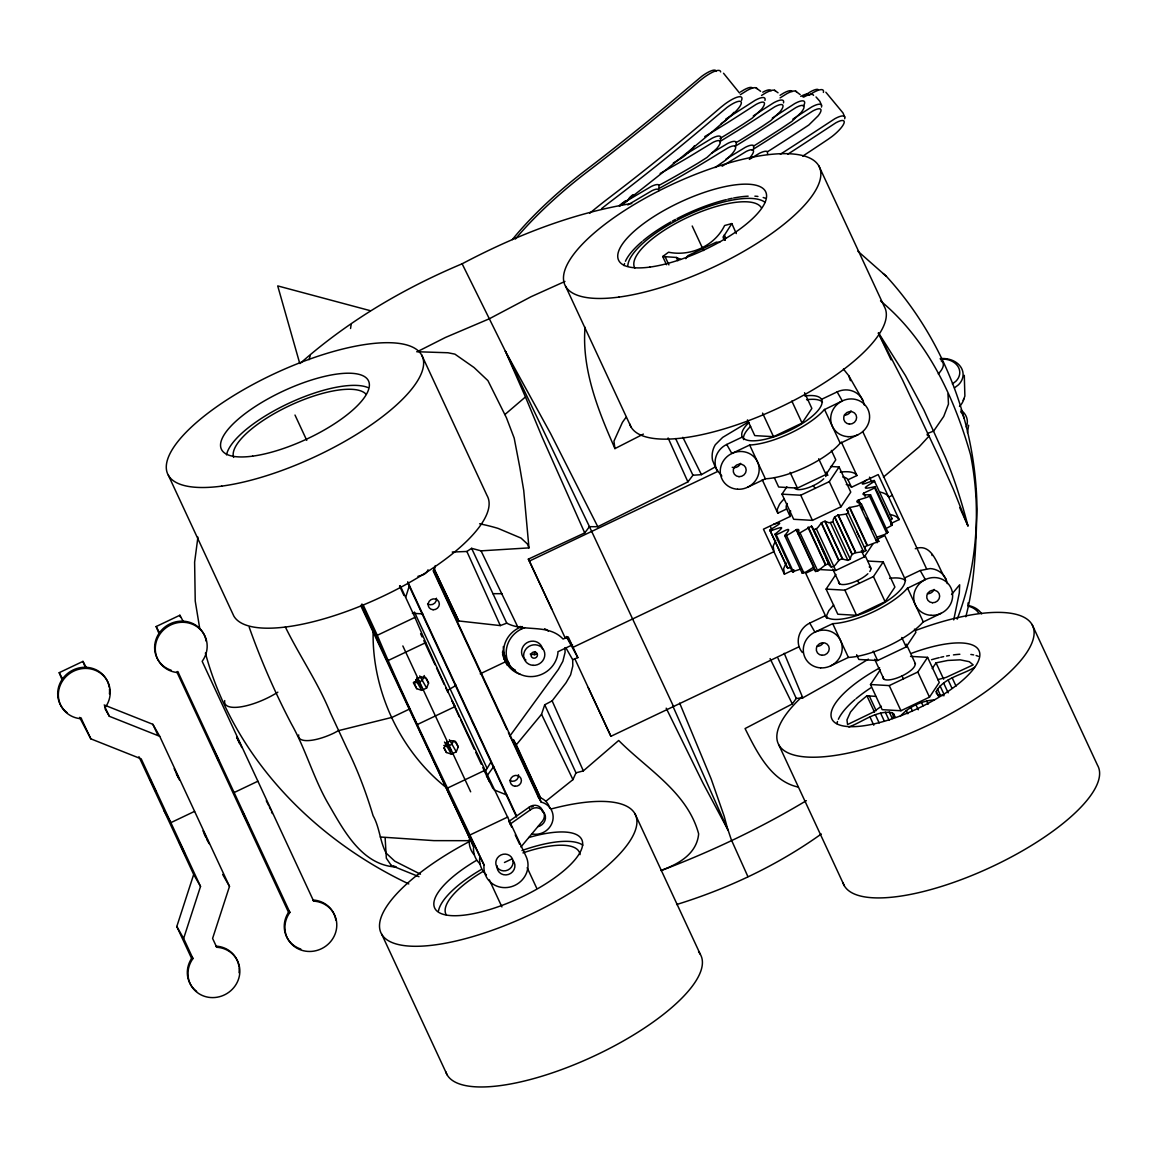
<?xml version="1.0" encoding="UTF-8"?>
<svg xmlns="http://www.w3.org/2000/svg" width="1157" height="1157" viewBox="0 0 1157 1157"><rect width="100%" height="100%" fill="white"/><g stroke="black" fill="none" stroke-linecap="round" stroke-linejoin="round"><path stroke-width="1.5" d="M666.201 708.171L702.935 783L727.825 829.699L724.21 816.307L711.208 779.066L679.665 703.123M815.381 569.562L815.555 571.486L817.782 570.994L825.404 564.891L829.019 563.748L825.982 557.211M373.176 630.391C371.484 689.702 399.642 750.719 446.24 787.555M968.64 425.226L967.469 432.631M967.975 605.892L968.062 602.898M796.522 529.472L813.964 567.002L806.039 571.963L802.148 573.091L784.706 535.561C789.305 536.212 802.163 522.545 798.113 533.956L811.231 526.276L813.892 529.573C819.431 529.024 819.604 521.547 825.172 521.301L842.817 559.149L847.922 560.393L850.337 559.236C850.945 550.428 860.056 553.538 865.87 550.674L848.414 513.144L848.37 511.163L846.664 509.659L849.426 507.576L857.554 505.898L861.372 503.845C848.645 500.374 866.463 498.768 869.442 496.02L870.512 494.719L887.954 532.249L884.715 534.505L876.485 537.311M865.87 550.674L864.959 547.55M585.052 327.286C581.696 367.68 597.07 407.929 613.138 444.418L614.917 448.612L643.364 434.092M197.919 537.123L194.622 562.143L195.229 601.018L199.857 629.292M350.557 328.501L351.121 324.727M720.536 139.635L720.941 137.582A20.725 5.38 -39 0 0 712.191 138.175L697.642 147.011A367.521 95.293 -39 0 1 687.229 153.303M753.742 148.732L753.438 145.464A20.725 5.38 -39 0 0 745.412 147.272L725.945 159.174M767.698 154.431L767.308 151.567A20.725 5.38 -39 0 0 759.267 153.389L749.346 159.391M953.73 619.921L959.298 593.006L959.659 584.791L951.546 594.524M965.791 616.797C975.134 581.725 975.843 545.048 977.043 508.979L976.971 507.417C975.698 422.999 943.505 338.77 886.421 276.378L883.239 273.558M658.955 188.548L658.984 185.019A20.725 5.38 -39 0 0 651.348 186.422L636.972 194.897A367.521 95.293 -39 0 1 621.584 203.863M309.107 359.682L310.264 355.459M887.231 527.925L892.018 525.292L874.576 487.762L874.909 486.678C859.622 490.105 864.988 487.328 874.591 481.269L874.157 480.502C870.527 481.11 854.806 488.471 866.622 479.967M892.018 525.292L892.351 524.208L874.909 486.678M957.201 619.154C977.115 566.988 981.483 509.456 970.549 454.759C954.192 397.314 927.437 339.623 880.52 300.921M405.731 597.113L409.419 585.587M191.946 959.167L176.804 926.497L193.682 874.475L138.927 756.692M238.906 966.196A26.293 24.818 -29.7 0 0 216.07 946.137L216.706 947.265A26.293 24.818 -29.7 0 1 238.819 978.229A26.293 24.818 -29.7 0 1 202.446 995.541A26.293 24.818 -29.7 0 1 192.973 958.56L183.63 938.472L200.523 886.45L141.197 758.862L90.825 738.846L79.587 717.383M104.173 704.975L152.869 724.325L159.709 736.3L229.491 886.407L212.599 938.428L216.706 947.265M540.652 798.156L516.311 744.804L541.548 714.303L544.716 704.787L552.135 700.867L566.004 682.818L570.603 674.849L572.816 665.955L572.672 659.678L565.787 647.616M963.26 400.423L964.88 396.084L964.287 375.331M424.257 675.529L422.319 680.461L417.431 682.789L414.105 681.69M426.629 688.01L428.567 683.078L426.412 678.436L421.423 676.802L416.534 679.13L414.596 684.062L416.751 688.704L421.741 690.339L426.629 688.01L419.745 675.919M453.269 740.972L451.982 744.255L447.094 746.583L443.767 745.484M456.292 751.804L458.23 746.872L456.075 742.23L451.085 740.596L446.197 742.924L444.259 747.856L446.414 752.498L451.404 754.133L456.292 751.804L449.408 739.713M485.13 771.705L491.002 761.957M545.786 801.324L572.946 779.63L575.984 772.833L544.716 704.787M775.711 540.464L773.194 546.046L773.932 551.687L573.062 647.298L566.988 636.654M786.182 562.982L783.665 568.55L784.403 574.205L793.832 569.721M784.706 535.561C795.351 523.181 781.713 533.189 776.13 534.621L774.959 534.245C787.628 524.107 780.122 527.737 770.287 530.904L769.853 530.137C773.05 527.505 787.729 520.332 773.686 524.208M802.148 573.091L802.625 572.064M725.063 240.222L723.544 238.906L723.342 236.881L731.831 223.576L736.286 233.584M892.958 718.02L893.71 713.999L892.177 712.683C876.514 710.036 862.76 721.925 848.848 727.001M944.112 695.675L938.052 694.836L936.461 693.462L936.273 691.452C943.91 677.64 962.248 675.066 974.57 667.3M842.614 558.831C837.061 559.077 836.873 566.554 831.333 567.104L829.15 565.238L817.84 539.321M685.797 258.676L687.75 255.755L716.313 242.16L719.726 242.348M747.451 419.89L754.769 435.611L773.527 436.681L802.076 423.086L811.867 408.421L804.563 392.715M830.552 466.488L839.085 466.965L850.771 492.115L840.98 506.78L812.431 520.361L793.673 519.291L781.973 494.155L786.876 486.822M774.279 477.595L778.661 487.025L797.433 488.095L825.982 474.5L835.773 459.835L831.391 450.406M781.973 494.155L800.745 495.225L829.294 481.63L839.085 466.965M867.88 561.044L883.225 561.912L894.911 587.062L885.119 601.712L856.57 615.307L837.813 614.237L826.112 589.101L835.904 574.436M818.664 569.49L835.716 570.459L864.279 556.879L873.087 543.674M826.112 589.101L844.885 590.171L873.434 576.576L883.225 561.912M910.53 656.381L927.596 657.35L939.282 682.485L929.49 697.15L900.941 710.745L882.169 709.675L870.483 684.525L880.275 669.874M856.643 654.746L858.827 659.461L877.599 660.531L906.148 646.937L915.939 632.286L914.478 629.133M870.483 684.525L889.241 685.595L917.805 672.015L927.596 657.35M932.209 668.587L936.042 662.845L947.728 660.459L960.165 659.837L969.262 661.688L973.182 664.885L946.093 677.409L937.705 679.68M825.172 521.301L829.034 522.805L832.895 521.72C833.503 512.898 842.614 516.008 848.414 513.144M798.07 787.035C770.793 781.105 756.519 751.298 745.065 728.563L792.314 703.933L796.247 698.452L802.799 697.859L832.592 681.14L868.372 659.143M509.948 735.939L558.383 669.44L562.866 661.283L565.079 652.374L564.963 647.674M486.533 776.448L493.75 766.541M687.909 481.89L692.942 475.252L701.431 474.645L715.228 466.936L717.774 471.405L529.429 561.044L528.344 559.135L584.733 532.914L589.463 526.681L597.779 526.71L687.909 481.89L668.095 437.953M520.939 846.953L542.734 820.79A8.764 8.273 -29.7 0 0 530.325 809.9L528.894 807.384L508.718 821.571M821.499 399.353L837.147 391.905L842.296 400.929L824.261 409.679A52.022 17.138 -24.9 0 1 749.664 445.026L731.86 453.486L726.712 444.462L742.36 437.013M858.002 434.714L839.953 443.449A52.022 17.138 -24.9 0 1 765.37 478.796L747.567 487.271M833.662 604.981L828.86 610.592L826.648 615.495L826.98 618.098M809.755 623.102L825.404 615.654A43.836 14.448 -24.9 0 0 872.147 609.406A43.836 14.448 -24.9 0 0 904.543 577.979L920.191 570.531L925.34 579.57L907.305 588.32A52.022 17.138 -24.9 0 1 832.707 623.652L814.904 632.127L809.755 623.102C800.543 627.383 795.438 639.026 799.805 648.455A19.727 18.613 -29.7 0 0 802.437 652.534M941.046 613.34L922.997 622.09A52.022 17.138 -24.9 0 1 848.414 657.422L830.61 665.897M900.175 716.385C908.737 706.753 921.652 700.809 934.451 699.869M874.576 487.762C869.326 491.349 853.794 495.572 870.512 494.719M632.966 194.636L629.307 197.833M774.959 534.245L792.415 571.775L793.528 570.589M447.701 690.353L456.263 685.219M504.915 414.524L525.452 396.952L505.421 351.309L550.515 433.412L597.779 526.71M575.984 772.833L583.345 770.88L618.691 740.48C647.385 769.419 687.432 792.155 698.654 833.893C696.789 854.112 678.161 864.25 661.066 870.411M666.504 264.722L662.701 256.521L668.544 252.212C690.454 256.738 714.766 245.906 724.615 225.514L731.831 223.576M875.733 696.384L866.911 695.791L858.205 703.066L850.525 712.032L846.967 719.9L847.56 724.542L873.289 712.105L881.359 706.233M300.025 363.544C347.823 321.212 403.359 288.483 462.12 263.796C515.342 235.681 572.108 213.221 631.722 203.487M720.912 137.755L720.073 138.435A478.463 124.059 -39 0 0 743.025 124.276L752.238 118.13L761.508 109.279A17.5 4.541 -39 0 0 756.114 104.405L741.825 113.588A370.732 96.132 -39 0 1 720.478 127.082L709.964 133.474A370.992 96.19 -39 0 1 704.729 136.584M864.438 546.784L878.828 541.375L861.372 503.845M883.427 477.103L919.034 446.978L929.085 436.03L926.945 434.772M625.59 200.711L619.111 205.686M619.675 206.148L623.637 203.126A672.231 174.302 -39 0 0 712.914 131.189L734.811 112.345A17.5 4.541 -39 0 0 740.755 101.527A17.5 4.541 -39 0 0 727.001 107.442L714.361 118.014A636.856 165.133 -39 0 1 611.084 201.217A134.328 34.826 -39 0 0 601.553 208.65M952.356 383.936L955.884 381.246A17.5 13.754 -2.6 0 0 957.649 365.988A17.5 13.754 -2.6 0 0 940.453 359.176M954.511 387.826L958.488 384.789A20.725 16.299 -2.6 0 0 960.585 366.711A20.725 16.299 -2.6 0 0 940.207 358.641M890.398 520.028L892.033 518.799L874.157 480.502M821.268 834.009C777.591 865.262 727.84 888.692 676.614 904.528M721.201 123.669L724.644 121.196A17.5 4.541 -39 0 0 733.928 112.345M510.15 824.088L530.325 809.9M802.654 96.754L810.536 91.721A17.5 4.541 -39 0 1 817.999 89.436M452.242 552.048L466.878 551.47L471.608 548.331L481.052 550.848L528.966 547.883L523.731 490.467L519.797 467.283L514.185 438.084L506.419 417.72L487.936 380.639L474.008 367.492L454.889 354.129L447.947 352.755L416.694 351.728M740.335 94.715L747.176 90.42A20.725 5.38 -39 0 1 757.011 88.727M780.078 97.897L786.746 93.731A20.725 5.38 -39 0 1 796.58 92.039M772.312 118.101L794.729 103.595A20.725 5.38 -39 0 1 803.334 106.27M767.38 151.697L767.872 151.524A851.248 220.712 -39 0 0 804.173 128.094L808.801 125.014L818.042 115.946A17.5 4.541 -39 0 0 812.648 111.072L801.772 118.057A833.43 216.099 -39 0 1 757.763 146.418L751.992 150.034M753.597 146.1L759.31 142.513A824.666 213.828 -39 0 0 781.018 128.687L791.793 121.442L801.078 112.591A17.5 4.541 -39 0 0 795.669 107.717L760.771 130.249A636.162 164.945 -39 0 1 737.443 144.871L734.782 146.491M809.293 95.004L813.487 92.43A20.725 5.38 -39 0 1 823.379 92.444M715.026 167.548L725.902 159.97L731.991 153.982A17.5 4.541 -39 0 0 728.317 147.706L719.061 153.303A487.227 126.33 -39 0 1 661.775 186.971L658.854 188.577M722.098 166.232L746.149 151.495A17.5 4.541 -39 0 1 749.823 157.771M740.48 91.982L744.211 89.725A17.5 4.541 -39 0 1 752.513 88.294M761.508 95.453L765.717 92.893A20.725 5.38 -39 0 1 775.552 91.215M780.049 95.293L783.766 93.023A17.5 4.541 -39 0 1 792.068 91.605M748.507 421.915L722.677 437.389L715.315 444.736A21.39 20.768 -87.5 0 0 712.51 460.226L715.228 466.936M806.342 800.658C760.294 828.296 711.309 851.523 661.124 870.585M673.316 163.021L682.746 157.236A17.5 4.541 -39 0 0 694.518 145.695M417.836 351.424L445.459 337.454L489.165 318.855L531.063 296.713L564.963 281.44M62.319 680.359L59.209 672.68L82.957 661.385L86.616 668.168M159.261 634.224L156.152 626.544L179.885 615.249L183.558 622.032M414.944 617.39C449.205 698.394 489.136 776.853 526.146 856.614A22.359 21.101 -29.7 0 1 509.34 887.188A22.359 21.101 -29.7 0 1 484.045 864.959C448.28 788.496 410.185 713.074 377.283 635.309L414.944 617.39L400.221 585.717M387.928 660.633L425.588 642.699M762.246 479.765L777.779 513.202L786.688 508.964A33.972 11.194 -24.9 0 1 787.208 503.469M842.773 477.017A33.972 11.194 -24.9 0 1 848.009 479.765L856.918 475.541L841.37 442.104M790.694 510.975A33.972 11.194 -24.9 0 0 790.173 516.47L763.461 529.183L784.403 574.205M846.273 484.523A33.972 11.194 -24.9 0 1 851.494 487.271L878.206 474.572L899.134 519.594L891.28 523.34M480.227 673.808L505.783 661.645L504.163 658.81L507.128 665.174M194.593 811.361L170.86 822.656L164.019 810.681M234.162 792.531L257.895 781.221M409.766 708.937L392.151 717.34L338.451 730.66L333.737 733.176A32.512 10.717 -24.9 0 1 298.694 734.912M433.803 568.492L458.736 620.962L500.301 625.59L506.766 623.16C524.381 632.474 548.302 623.247 563.069 639.04L568.261 636.972L577.849 657.624L572.672 659.678M534.216 655.064L537.195 653.647A3.283 3.109 -29.7 0 0 531.613 653.329A3.283 3.109 -29.7 0 0 533.869 658.203A3.283 3.109 -29.7 0 0 537.195 653.647M572.541 644.782L557.905 651.753L557.934 652.881A26.293 24.818 -29.7 0 1 532.726 676.541A26.293 24.818 -29.7 0 1 506.506 656.496A26.293 24.818 -29.7 0 1 524.859 627.615M892.365 495.326L888.677 497.076A63.563 20.942 -24.9 0 0 879.479 492.014M417.576 724.427L455.236 706.508L451.794 700.462L459.228 716.79M814.6 568.998L805.691 573.236L826.416 617.809M875.921 539.813L884.83 535.575L905.541 580.149M447.238 788.221L484.899 770.302M588.219 687.576L610.91 736.3L799.256 646.662M470.089 834.935L507.749 817.016M504.452 862.486L512.363 858.725A8.764 8.273 -29.7 0 0 497.467 857.872A8.764 8.273 -29.7 0 0 503.512 870.874A8.764 8.273 -29.7 0 0 512.363 858.725M727.825 829.28L731.325 839.765L747.899 876.601M800.933 568.998L792.415 571.775M927.422 433.528L933.67 431.055L943.722 416.462L948.465 404.111L947.988 394.002M920.191 570.531L930.141 568.564A19.727 18.613 -29.7 0 1 947.265 583.605M915.303 548.722C933.554 542.011 938.052 569.099 945.847 578.948M417.923 576.345L421.307 575.391A8.764 8.273 -29.7 0 0 428.047 569.808M769.853 530.137L787.295 567.668L789.783 567.913M890.659 524.367L892.351 524.208M471.608 548.331L492.954 593.671L502.167 593.7M471.073 840.691L433.889 840.633L380.291 837.003M412.369 613.297L422.782 613.89M662.701 256.521L676.339 257.447L680.779 259.428M394.971 866.969C360.695 864.337 342.978 828.889 327.633 802.669C313.301 777.504 305.665 749.23 291.506 724.094C275.106 692.869 260.99 660.473 249.203 627.239M508.415 732.685L538.439 797.274L539.567 797.491A17.051 16.097 -29.7 0 1 549.821 808.309M538.439 797.274L541.288 802.249L542.402 802.452A17.051 16.097 -29.7 0 1 552.251 822.425A17.051 16.097 -29.7 0 1 531.613 833.85M886.754 532.018L887.954 532.249M736.112 142.542L739.193 140.821A626.617 162.472 -39 0 0 762.159 126.431L770.764 120.603L780.049 111.752A17.5 4.541 -39 0 0 774.64 106.878L765.182 112.923A487.227 126.33 -39 0 1 719.567 141.733M369.965 310.597L277.709 285.909L299.692 363.24M393.626 866.101L396.056 866.781M105.056 708.807L109.337 716.284L159.709 736.3M494.053 789.869L506.766 795.004M390.733 865.262L418.964 876.688M408.797 883.948C313.258 838.594 233.439 756.996 205.396 653.054M420.483 874.2L394.783 861.184L386.178 853.172C379.858 841.457 379.713 827.457 373.075 815.685C366.162 792.632 357.701 770.085 346.97 748.478L330.367 712.784C318.117 682.731 299.562 655.99 285.345 626.978M877.208 540.131L878.828 541.375M795.524 91.085L800.181 94.614M774.496 90.26L778.039 92.777M755.955 87.787L760.612 91.302M825.867 92.242L843.005 112.952L844.726 116.973M721.852 476.062L716.762 469.829A19.727 18.613 -29.7 0 1 726.712 444.462M548.317 631.115L547.463 630.363A26.293 24.818 -29.7 0 0 544.6 628.743M857.872 251.199L886.421 276.378M843.439 369.054L848.761 375.707L862.804 400.322M816.032 96.957L819.807 101.252L821.542 105.258M462.12 263.796L505.913 352.292M723.515 73.238L739.497 92.979M878.611 332.985L905.454 375.591L923.778 409.766L945.356 457.275C954.756 479.504 961.857 502.659 967.961 525.914L959.688 507.518M156.152 626.544L159.811 633.327M59.209 672.68L62.883 679.463M891.599 518.032L892.033 518.799M813.4 485.593L815.02 488.428M857.539 580.539L859.159 583.374M901.91 675.977L903.53 678.797M589.434 526.609L673.533 706.493M577.849 657.624L566.25 636.466M520.231 626.385L521.677 628.902M505.537 657.682L508.4 662.715M497.9 710.065L498.985 711.96M516.311 744.804L513.346 739.627L540.652 798.344M472.461 722.17L473.546 724.065M425.125 677.033L428.567 683.078M454.773 740.827L458.23 746.872M415.71 679.766L421.741 690.339M413.309 682.659L416.751 688.704M444.505 742.042L451.404 754.133M443.825 747.972L446.414 752.498M360.753 605.617L473.632 846.707A22.359 21.101 -29.7 0 0 480.329 864.163M448.164 791.938L484.045 864.959M266.269 800.76L268.583 805.229M271.476 811.954L272.358 813.516M177.773 671.479L289.901 912.425A26.293 24.818 -29.7 0 0 299.388 949.405A26.293 24.818 -29.7 0 0 335.761 932.094A26.293 24.818 -29.7 0 0 313.648 901.129L312.997 900.001A26.293 24.818 -29.7 0 1 335.834 920.061M289.901 912.425L289.264 911.297A26.293 24.818 -29.7 0 0 300.806 949.058M179.407 779.847L176.356 773.903M202.967 830.885L203.849 832.447M209.055 843.641L206.741 839.172M222.665 874.432L229.491 886.407M104.578 706.32L109.337 716.284M193.682 874.475L200.523 886.45M80.845 717.615L90.825 738.846M176.804 926.497L183.63 938.472M192.973 958.56L192.322 957.432A26.293 24.818 -29.7 0 0 196.603 991.375M878.394 333.028L902.648 380.176L938.746 456.798L953.223 488.948L967.961 525.914M701.431 474.645L682.861 437.317M481.052 550.848L517.902 627.195M792.314 703.933L770.085 658.608M541.548 714.303L572.946 779.63M505.421 351.309L589.463 526.681M239.644 742.895L236.607 736.951L239.658 743.777M174.186 768.638L178.496 777.663M204.572 833.908L206.004 836.829M486.62 775.624L492.911 788.51M878.38 333.173L891.078 359.841M675.616 438.561L692.942 475.252M433.832 568.159L458.736 620.962M492.954 593.671L506.766 623.16M551.744 609.117L528.344 559.135M414.408 612.039L486.793 767.742M818.809 165.74L884.237 306.475A140.257 46.222 -24.9 0 1 775.87 409.216A140.257 46.222 -24.9 0 1 629.668 423.824M1032.102 624.52L1097.516 765.254A140.257 46.222 -24.9 0 1 989.148 867.996A140.257 46.222 -24.9 0 1 842.947 882.603M862.746 431.604L926.54 568.81M869.486 477.161L871.756 482.05M869.442 496.02L886.884 533.551M952.225 677.93L956.029 686.13M863.599 493.128L865.118 496.382M824.493 409.404L840.199 443.189M907.536 588.045L923.243 621.815M948.162 680.07L951.965 688.256M936.042 662.845L943.664 679.217M858.653 499.882L860.172 503.15M861.69 506.419L863.209 509.673M866.998 517.83L872.306 529.255M943.62 683.02L948.19 692.855M858.277 500.084L859.796 503.338M848.009 479.765L851.494 487.271M859.68 505.219L877.122 542.749M940.091 685.942L943.91 694.128M937.459 688.921L940.511 695.473M724.282 234.885L725.815 238.154M936.273 691.452L938.558 696.369M849.817 507.431L867.273 544.961M849.426 507.576L866.882 545.106M723.342 236.881L724.861 240.164M846.736 509.485L848.255 512.739M856.527 530.875L859.55 537.398M846.259 514.475L863.701 552.005M826.329 472.099L827.848 475.382M865.176 555.693L871.279 568.796M906.321 644.189L915.476 663.858M791.851 401.089L802.076 423.086M818.679 458.779L825.982 474.5M829.294 481.63L840.98 506.78M861.358 550.587L864.279 556.879M873.434 576.576L885.119 601.712M901.766 637.507L906.148 646.937M917.805 672.015L929.49 697.15M926.598 700.94L928.116 704.223M838.275 514.822L855.732 552.352M837.914 514.908L855.37 552.439M921.551 702.53L923.069 705.813M834.718 516.644L852.159 554.16M834.53 516.846L851.971 554.377M832.895 521.72L850.337 559.236M915.997 704.844L918.282 709.762M830.48 522.863L847.922 560.393M692.204 226.005L703.615 250.548M824.869 521.33L842.325 558.845M910.877 707.534L912.396 710.817M821.484 522.733L838.926 560.248M821.195 522.95L838.637 560.48M906.321 710.499L907.855 713.768M762.564 413.107L773.527 436.681M790.115 472.374L797.433 488.095M800.745 495.225L812.431 520.361M816.321 528.72L835.716 570.459M844.885 590.171L856.57 615.307M873.217 651.102L877.599 660.531M889.241 685.595L900.941 710.745M832.765 569.114L839.62 583.866M874.678 659.259L883.818 678.928M813.892 529.573L831.333 567.104M811.766 526.261L816.321 536.053M811.563 526.218L824.464 553.957M808.324 527.144L825.765 564.674M807.962 527.361L825.404 564.891M893.71 713.999L895.229 717.268M892.177 712.683L893.696 715.952M889.27 712.003L892.307 718.555M676.339 257.447L677.857 260.715M885.336 712.177L889.14 720.363M800.326 533.478L817.782 570.994M786.688 508.964L790.173 516.47M796.132 529.646L815.555 571.486M880.593 713.117L884.396 721.303M665.101 256.68L668.92 264.881M869.312 695.95L876.167 710.702M866.911 695.791L874.518 712.177M875.357 714.766L879.161 722.951M749.664 445.026L765.37 478.796M832.707 623.652L848.414 657.422M786.485 535.503L803.927 573.033M869.992 717.007L873.795 725.208M776.13 534.621L793.572 572.151M770.287 526.363L771.806 529.617M770.287 530.904L787.743 568.434M565.599 286.256L631.028 426.991M778.878 745.036L844.306 885.77M529.429 561.044L565.368 638.346M574.783 658.666L610.91 736.3M421.611 354.794L487.025 495.529A140.257 46.222 -24.9 0 1 383.386 596.043A140.257 46.222 -24.9 0 1 233.815 616.045L168.387 475.31M634.889 813.573L700.303 954.294M466.878 551.47L500.301 625.59M502.543 651.246L510.02 667.329M502.442 652.548L508.342 665.579M541.288 802.249L433.687 570.791L434.237 569.794A17.051 16.097 -29.7 0 0 435.278 565.599M433.094 570.661L506.911 729.445M407.712 581.783L516.369 815.483M407.929 583.359L516.572 817.044M399.541 585.977L403.938 595.436M508.675 820.718L511.596 827.024M515.255 834.891L519.652 844.335M420.598 633.689L422.117 636.943M423.809 640.602L435.003 664.682M436.522 667.951L444.158 684.365M445.662 687.605L447.918 692.465M460.732 720.03L474.298 749.201M475.802 752.44L481.283 764.213M482.787 767.481L489.368 781.626M527.173 867.692L536.79 888.388M402.853 645.953L470.668 791.807M294.992 415.045L306.75 440.34M417.084 677.669L421.654 687.489M446.761 741.492L451.331 751.312M416.925 678.494L419.21 683.411M446.631 742.404L448.916 747.321M363.327 605.285L377.283 635.309M361.924 603.997L378.382 641.817M489.339 879.855L501.921 906.929M361.273 605.01L473.632 846.707M381.665 934.089L447.094 1074.81M313.648 901.129L202.157 661.312A26.293 24.818 -29.7 0 0 192.684 624.332A26.293 24.818 -29.7 0 0 156.311 641.643A26.293 24.818 -29.7 0 0 178.424 672.622M240.367 744.443L241.813 747.538M269.306 806.689L270.752 809.784M176.847 671.942L288.874 913.032M206.727 838.377L208.159 841.457M203.863 833.069L206.018 837.711M152.869 724.325L157.424 734.117M552.135 700.867L583.345 770.88M672.68 705.712L727.825 829.699M777.981 658.261L796.247 698.452M802.799 697.859L784.229 653.3M84.88 666.403L82.957 661.385M528.966 547.883L527.404 543.992L521.04 538.092L498.088 528.402A166.565 50.098 -3.9 0 0 479.605 523.788M584.733 532.914L542.243 437.36L525.452 396.952M180.55 617.317L179.885 615.249M848.761 375.707L850.438 380.653M391.052 865.132L386.337 858.219L385.136 837.914M931.804 554.333L932.137 555.534M777.779 513.202L777.273 509.297L779.485 504.38A43.836 14.448 -24.9 0 1 784.287 498.783M614.917 448.612L613.948 441.15L622.379 422.464A166.565 54.885 -24.9 0 1 626.053 417.359M658.998 185.091L659.013 185.38A478.492 124.059 -39 0 0 697.873 163.238L706.956 157.482L716.617 148.66A17.5 4.541 -39 0 0 712.943 142.383L698.944 150.902A370.732 96.132 -39 0 1 678.031 163.368L667.791 169.226A370.732 96.132 -39 0 1 660.184 173.449M870.7 569.533A17.529 5.771 -24.9 0 1 869.818 571.5M867.895 573.742A17.529 5.771 -24.9 0 1 849.252 583.634A17.529 5.771 -24.9 0 1 838.637 581.479M869.211 566.93A17.529 5.771 -24.9 0 1 870.498 567.971M934.089 589.405A6.58 6.204 -29.7 0 1 927.336 593.715M889.617 578.355A43.836 14.448 -24.9 0 1 905.512 580.713M822.844 643.451A6.58 6.204 -29.7 0 1 816.914 646.271M916.069 630.29A140.257 46.222 -24.9 0 1 1029.6 647.819A140.257 46.222 -24.9 0 1 849.31 752.845A140.257 46.222 -24.9 0 1 802.003 696.731M911.6 653.271A81.091 26.712 -24.9 0 1 972.126 670.727A81.091 26.712 -24.9 0 1 850.164 726.654A81.091 26.712 -24.9 0 1 879.682 667.907M551.687 808.83A140.257 46.222 -24.9 0 1 610.592 862.963A140.257 46.222 -24.9 0 1 402.925 945.414A140.257 46.222 -24.9 0 1 469.742 841.356M698.539 951.806A140.257 46.222 -24.9 0 1 596.072 1055.112A140.257 46.222 -24.9 0 1 445.734 1071.657M528.763 837.538A81.091 26.712 -24.9 0 1 571.211 863.874A81.091 26.712 -24.9 0 1 452.589 915.693A81.091 26.712 -24.9 0 1 476.51 860.36M725.743 119.113A367.521 95.293 -39 0 0 740.335 109.814L755.174 100.297A20.725 5.38 -39 0 1 764.951 100.413M753.308 115.917A484.031 125.506 -39 0 0 763.649 109.192L773.7 102.771A20.725 5.38 -39 0 1 783.477 102.886M821.484 107.08A20.725 5.38 -39 0 0 811.708 106.95L800.21 114.326A830.22 215.26 -39 0 1 792.878 119.142M735.91 144.943A20.725 5.38 -39 0 0 736.315 142.904L735.606 141.675A20.725 5.38 -39 0 0 727.579 143.497L717.716 149.441A484.031 125.506 -39 0 1 711.902 153.042M632.358 195.764A17.5 4.541 -39 0 1 622.524 204.543M658.912 190.645A17.5 4.541 -39 0 0 651.998 190.688L638.172 198.845A370.732 96.132 -39 0 1 627.788 204.948M741.55 100.326A20.739 5.38 -39 0 0 724.962 104.029L720.666 107.442A633.646 164.294 -39 0 1 608.828 197.992A137.495 35.65 -39 0 0 589.651 213.322M844.697 118.766A20.725 5.38 -39 0 0 834.804 118.752L808.208 136.193A857.785 222.404 -39 0 1 780.382 154.228M787.686 154.271A861.039 223.258 -39 0 0 809.77 139.91L835.759 122.859A17.5 4.541 -39 0 1 844.104 122.873A17.5 4.541 -39 0 1 832.057 136.468L828.195 139.245A894.621 231.964 -39 0 1 802.741 156.123M512.349 239.571A134.328 34.826 -39 0 1 585.861 170.093A636.856 165.133 -39 0 0 689.138 86.876L701.778 76.304A17.5 4.541 -39 0 1 716.14 71.43M515.443 238.964A137.495 35.65 -39 0 1 587.51 171.684A633.646 164.294 -39 0 0 699.349 81.12L703.644 77.721A20.739 5.38 -39 0 1 720.652 71.951M803.71 97.087A20.725 5.38 -39 0 1 813.545 95.395M762.752 92.198A17.5 4.541 -39 0 1 771.039 90.767M800.745 96.378A17.5 4.541 -39 0 1 809.047 94.961M277.839 692.19A38.571 12.713 -24.9 0 1 241.133 706.811A38.571 12.713 -24.9 0 1 224.718 700.592M520.144 674.256A26.293 24.818 -29.7 0 1 503.599 650.523A26.293 24.818 -29.7 0 1 522.241 626.544M515.443 670.178A26.293 24.818 -29.7 0 1 502.572 654.197M889.935 514.532A63.563 20.942 -24.9 0 1 899.134 519.594M941.147 360.81A38.571 12.713 -24.9 0 1 938.284 373.913M446.226 914.825A73.571 24.239 -24.9 0 1 483.814 870.99M522.964 852.911A73.571 24.239 -24.9 0 1 580.062 854.633M438.503 910.834A81.091 26.712 -24.9 0 1 480.864 869.746M521.966 850.54A81.091 26.712 -24.9 0 1 582.853 845.16M233.613 457.42A73.571 24.239 -24.9 0 1 288.614 406.121A73.571 24.239 -24.9 0 1 366.147 394.335M226.526 454.875A81.091 26.712 -24.9 0 1 287.384 403.967A81.091 26.712 -24.9 0 1 367.926 387.566M518.51 774.771A5.698 5.38 -29.7 0 1 509.644 780.425M541.736 810.507A9.314 8.793 -29.7 0 1 537.716 826.691M436.449 598.241A5.698 5.38 -29.7 0 1 427.569 603.896M528.894 807.384A8.764 8.273 -29.7 0 1 542.864 811.968M531.265 807.094A7.665 7.246 -29.7 0 1 533.16 806.458M486.417 874.866A22.359 21.101 -29.7 0 1 479.736 857.409M512.956 860.418A9.097 8.591 -29.7 0 1 508.487 874.446A9.097 8.591 -29.7 0 1 497.047 865.696M474.066 854.647A22.359 21.101 -29.7 0 1 469.323 839.158M81.482 718.757A26.293 24.818 -29.7 0 1 59.369 687.779A26.293 24.818 -29.7 0 1 95.742 670.482A26.293 24.818 -29.7 0 1 105.229 707.448M239.109 967.816A26.293 24.818 -29.7 0 1 239.051 972.762M66.99 712.567A26.293 24.818 -29.7 0 1 70.895 671.176A26.293 24.818 -29.7 0 1 109.279 687.388M109.481 689.008A26.293 24.818 -29.7 0 1 109.438 693.94M171.193 670.25A26.293 24.818 -29.7 0 1 164.323 627.513A26.293 24.818 -29.7 0 1 206.221 641.253M509.051 663.12A26.293 24.818 -29.7 0 1 503.353 646.546M525.885 660.011A10.746 10.138 -29.7 0 1 526.637 642.902A10.746 10.138 -29.7 0 1 542.604 649.337M535.358 651.593A3.283 3.109 -29.7 0 1 530.224 654.038M914.869 663.409A17.529 5.771 -24.9 0 1 899.813 676.917A17.529 5.771 -24.9 0 1 883.008 676.917M826.561 474.587A17.529 5.771 -24.9 0 1 825.679 476.554M823.755 478.796A17.529 5.771 -24.9 0 1 807.123 488.095A17.529 5.771 -24.9 0 1 794.7 488.095M851.046 410.778A6.58 6.204 -29.7 0 1 844.292 415.074M837.147 391.905A19.727 18.613 -29.7 0 1 864.221 404.979M804.824 395.969A43.836 14.448 -24.9 0 1 814.976 413.772A43.836 14.448 -24.9 0 1 759.021 440.398A43.836 14.448 -24.9 0 1 748.883 422.594M743.633 439.602A43.836 14.448 -24.9 0 1 750.618 426.355M806.574 399.729A43.836 14.448 -24.9 0 1 822.468 402.086M740.61 463.335A6.58 6.204 -29.7 0 1 732.222 467.327M840.242 472.157A43.836 14.448 -24.9 0 1 856.918 475.541M634.846 268.106A70.129 23.111 -24.9 0 1 686.665 217.834A70.129 23.111 -24.9 0 1 761.451 207.841M624.013 265.604A81.091 26.712 -24.9 0 1 624.578 263.478M625.445 261.251A81.091 26.712 -24.9 0 1 641.976 241.625M643.061 240.714A81.091 26.712 -24.9 0 1 670.843 221.942M672.362 221.103A81.091 26.712 -24.9 0 1 675.428 219.44M676.99 218.63A81.091 26.712 -24.9 0 1 726.278 199.626M727.782 199.264A81.091 26.712 -24.9 0 1 732.179 198.295M733.61 198.021A81.091 26.712 -24.9 0 1 748.145 196.169M754.899 196.169A81.091 26.712 -24.9 0 1 757.922 196.43M763.201 197.5A81.091 26.712 -24.9 0 1 765.413 198.295M627.788 265.994A76.709 25.28 -24.9 0 1 687.865 214.884A76.709 25.28 -24.9 0 1 765.153 202.432M836.945 723.631A81.091 26.712 -24.9 0 1 837.509 721.505M838.377 719.278A81.091 26.712 -24.9 0 1 854.907 699.652M855.992 698.741A81.091 26.712 -24.9 0 1 870.802 687.822M931.544 659.721A81.091 26.712 -24.9 0 1 939.209 657.653M940.713 657.292A81.091 26.712 -24.9 0 1 943.664 656.626M946.542 656.048A81.091 26.712 -24.9 0 1 949.362 655.527M953.455 654.905A81.091 26.712 -24.9 0 1 959.862 654.255M970.853 654.457A81.091 26.712 -24.9 0 1 973.63 654.905M976.132 655.527A81.091 26.712 -24.9 0 1 978.345 656.323M960.917 410.055A20.725 16.299 -2.6 0 1 966.269 426.976M960.614 411.718A17.5 13.754 -2.6 0 1 963.911 418.299M969.754 605.834A20.739 16.299 -2.6 0 1 981.671 613.861M968.626 606.268A17.5 13.754 -2.6 0 1 978.677 613.051M963.839 398.659A20.725 16.299 -2.6 0 1 959.471 406.44M213.756 749.808L212.874 748.261L218.962 761.017L213.756 749.808M243.418 813.617L242.522 812.055L248.625 824.811L243.418 813.617M150.453 779.948L149.571 778.386L155.66 791.142L150.453 779.948M180.116 843.742L179.219 842.18L185.322 854.936L180.116 843.742M931.081 615.322A19.727 18.613 -29.7 0 0 950.996 587.987A19.727 18.613 -29.7 0 0 917.487 586.064A19.727 18.613 -29.7 0 0 931.081 615.322M820.66 667.878A19.727 18.613 -29.7 0 0 840.561 640.544A19.727 18.613 -29.7 0 0 807.065 638.621A19.727 18.613 -29.7 0 0 820.66 667.878M822.063 655.296A6.58 6.204 -29.7 0 0 828.701 646.185A6.58 6.204 -29.7 0 0 817.522 645.548A6.58 6.204 -29.7 0 0 822.063 655.296M932.484 602.739A6.58 6.204 -29.7 0 0 939.122 593.628A6.58 6.204 -29.7 0 0 927.957 592.991A6.58 6.204 -29.7 0 0 932.484 602.739M515.183 786.283A5.698 5.38 -29.7 0 0 520.939 778.386A5.698 5.38 -29.7 0 0 511.264 777.837A5.698 5.38 -29.7 0 0 515.183 786.283M433.123 609.753A5.698 5.38 -29.7 0 0 438.865 601.857A5.698 5.38 -29.7 0 0 429.189 601.307A5.698 5.38 -29.7 0 0 433.123 609.753M618.923 297.089A140.257 46.222 -24.9 0 0 820.443 178.221A140.257 46.222 -24.9 0 0 637.247 202.706A140.257 46.222 -24.9 0 0 618.923 297.089M649.844 267.093A81.091 26.712 -24.9 0 0 766.339 198.382A81.091 26.712 -24.9 0 0 660.43 212.526A81.091 26.712 -24.9 0 0 649.844 267.093M221.71 486.128A140.257 46.222 -24.9 0 0 423.231 367.261A140.257 46.222 -24.9 0 0 240.049 391.746A140.257 46.222 -24.9 0 0 221.71 486.128M252.631 456.147A81.091 26.712 -24.9 0 0 369.141 387.421A81.091 26.712 -24.9 0 0 263.232 401.58A81.091 26.712 -24.9 0 0 252.631 456.147M533.073 665.333A10.746 10.138 -29.7 0 0 543.92 650.451A10.746 10.138 -29.7 0 0 525.668 649.41A10.746 10.138 -29.7 0 0 533.073 665.333M848.038 436.681A19.727 18.613 -29.7 0 0 867.952 409.347A19.727 18.613 -29.7 0 0 834.443 407.438A19.727 18.613 -29.7 0 0 848.038 436.681M737.616 489.237A19.727 18.613 -29.7 0 0 757.517 461.903A19.727 18.613 -29.7 0 0 724.007 459.994A19.727 18.613 -29.7 0 0 737.616 489.237M739.019 476.67A6.58 6.204 -29.7 0 0 745.643 467.558A6.58 6.204 -29.7 0 0 734.478 466.922A6.58 6.204 -29.7 0 0 739.019 476.67M849.44 424.113A6.58 6.204 -29.7 0 0 856.079 415.001A6.58 6.204 -29.7 0 0 844.914 414.365A6.58 6.204 -29.7 0 0 849.44 424.113"/></g></svg>
